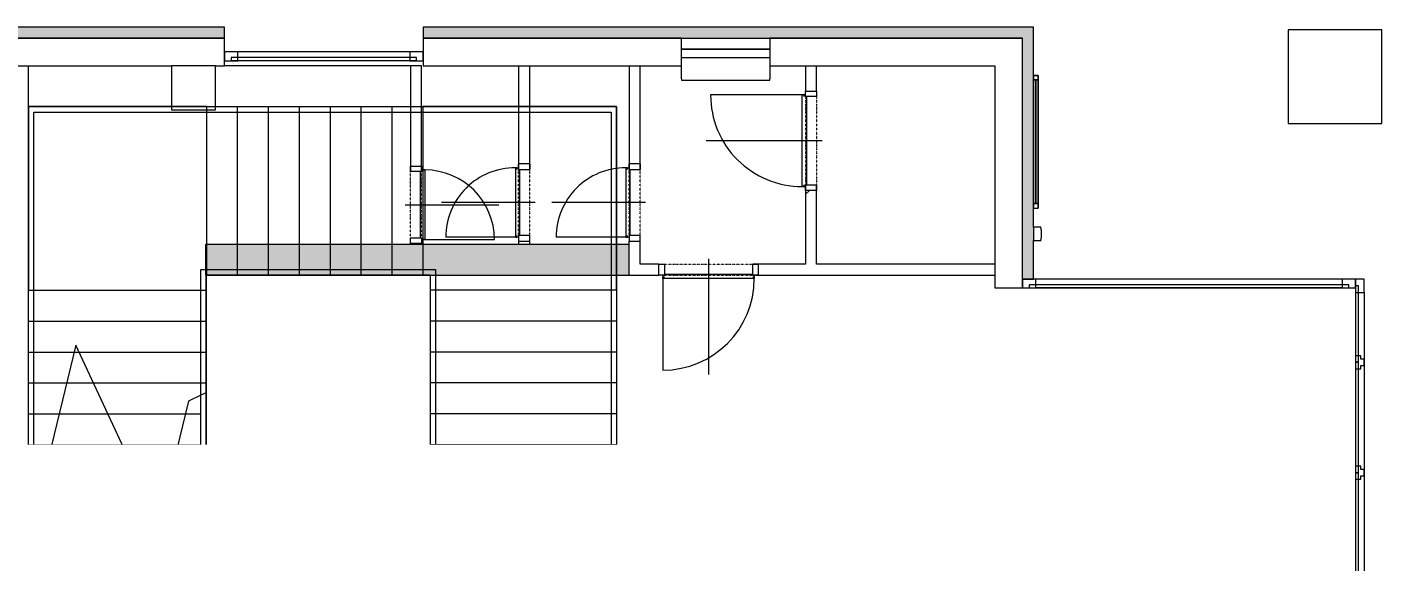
# Model space of a CAD drawing. Header units: millimetres. Extents: x 48671 to 278361, y -45352 to 20466.
# Drawn here: x 146059 to 158332, y 4064 to 8910 of the extents above; entities that cross this region are included whole.
import ezdxf

# ---------------------------------------------------------------- set-up
doc = ezdxf.new("R2010")
doc.units = ezdxf.units.MM
doc.linetypes.add('Čerchovaná se dvěma tečkami', pattern=[2.59, 1, -0.53, 0, -0.53, 0, -0.53])
for name, color, linetype, lineweight in [('A-DOOR', 31, 'Continuous', 13), ('A-DOOR-FRAM', 31, 'Continuous', 25), ('A-FLOR', 192, 'Continuous', 13), ('A-FLOR-HRAL', 11, 'Continuous', 13), ('A-GENM', 13, 'Continuous', 13), ('A-GLAZ', 151, 'Continuous', 13), ('A-GLAZ-CURT', 52, 'Continuous', 13), ('A-GLAZ-CWMG', 51, 'Continuous', 13), ('A-WALL', 113, 'Continuous', 13), ('A-WALL-PATT', 111, 'Continuous', 35), ('G-ANNO-TEXT', 231, 'Continuous', 9), ('S-COLS', 52, 'Continuous', 13), ('S-STRS', 31, 'Continuous', 13), ('S-STRS-MBND', 31, 'Continuous', 13)]:
    doc.layers.add(name, color=color, linetype=linetype, lineweight=lineweight)
doc.styles.add('Arial_3', font='arial.ttf', dxfattribs={"height": 5000})

# ---------------------------------------------------------------- blocks, each defined once
blk = doc.blocks.new('Betonový čtvercový sloup - 850 x 850-1550239-Mapka _ závislý 4')
at = {"layer": 'S-COLS', "lineweight": 9}
for p, q in [((425, 425), (-425, 425)), ((-425, 425), (-425, -425)), ((425, -425), (425, 425)), ((-425, -425), (425, -425))]:
    blk.add_line(p, q, dxfattribs=at)
blk = doc.blocks.new('ST_panel_sklo - ST_panel_sklo-2037201-Mapka _ závislý 4')
at = {"layer": 'A-GLAZ-CURT', "lineweight": 9}
for p, q in [((1448, 28), (-1448, 28)), ((-1448, 28), (-1448, 0)), ((-1448, 0), (1448, 0)), ((1448, 0), (1448, 28))]:
    blk.add_line(p, q, dxfattribs=at)
blk = doc.blocks.new('ST_panel_sklo - ST_panel_sklo-1403568-Mapka _ závislý 4')
at = {"layer": 'A-GLAZ-CURT', "lineweight": 9}
for p, q in [((500, 0), (-500, 0)), ((-500, 0), (-500, -28)), ((500, -28), (500, 0)), ((-500, -28), (500, -28))]:
    blk.add_line(p, q, dxfattribs=at)
blk = doc.blocks.new('ST_panel_sklo - ST_panel_sklo-2042996-Mapka _ závislý 4')
at = {"layer": 'A-GLAZ-CURT', "lineweight": 9}
for p, q in [((347, 0), (-347, 0)), ((-347, 0), (-347, -28)), ((347, -28), (347, 0)), ((-347, -28), (347, -28))]:
    blk.add_line(p, q, dxfattribs=at)
blk = doc.blocks.new('OKNO_1k - OKNO_1k_800x900-2034290-Mapka _ závislý 4')
at = {"layer": 'A-GLAZ', "lineweight": 9}
for p, q in [((-400, 126), (400, 126)), ((-400, 25), (-400, 126)), ((400, 126), (400, 25)), ((400, 25), (-400, 25)), ((-400, 25), (400, 25)), ((-400, -55), (-400, 25)), ((400, 25), (400, -55)), ((400, -55), (-400, -55))]:
    blk.add_line(p, q, dxfattribs=at)
blk = doc.blocks.new('parapet s nosem_vnitní - parapet s nosem_vnitní-1280353-Mapka _ závislý 4')
at = {"layer": 'A-GENM', "lineweight": 9}
for p, q in [((-400, -190), (-400, 0)), ((400, 0), (400, -190)), ((-400, -190), (-400, -200)), ((-400, -200), (400, -200)), ((-400, -200), (400, -200)), ((400, -200), (400, -190))]:
    blk.add_line(p, q, dxfattribs=at)
blk = doc.blocks.new('DPS_panel_plný - DPS_panel_plný-1380643-Mapka _ závislý 4')
at = {"layer": 'A-GLAZ-CURT', "lineweight": 9}
for p, q in [((840, 28), (-840, 28)), ((-840, 28), (-840, 0)), ((-840, 0), (840, 0)), ((840, 0), (840, 28))]:
    blk.add_line(p, q, dxfattribs=at)
blk = doc.blocks.new('Rectangular Mullion - Rectangular Mullion-Loc wall 49 Bottom 120mm 02-1380641-Mapka _ závislý 4')
at = {"layer": 'A-GLAZ-CWMG', "lineweight": 9}
for p, q in [((20783, 8685), (19223, 8685)), ((20783, 8605), (19223, 8605))]:
    blk.add_line(p, q, dxfattribs=at)
blk = doc.blocks.new('Rectangular Mullion - Rectangular Mullion-Loc wall 49 Bottom 120mm 02-1380644-Mapka _ závislý 4')
at = {"layer": 'A-GLAZ-CWMG', "lineweight": 9}
for p, q in [((-120, -79), (-120, 1)), ((-120, 1), (0, 1)), ((0, 1), (0, -79)), ((0, -79), (-120, -79))]:
    blk.add_line(p, q, dxfattribs=at)
blk = doc.blocks.new('Rectangular Mullion - Rectangular Mullion-Loc wall 49 Bottom 120mm 02-1380654-Mapka _ závislý 4')
at = {"layer": 'A-GLAZ-CWMG', "lineweight": 9}
for p, q in [((0, 1), (-120, 1)), ((-120, 1), (-120, -79)), ((0, -79), (0, 1)), ((-120, -79), (0, -79))]:
    blk.add_line(p, q, dxfattribs=at)
blk = doc.blocks.new('Rectangular Mullion - Rectangular Mullion-Loc wall 49 Bottom 120mm 02-1403882-Mapka _ závislý 4')
at = {"layer": 'A-GLAZ-CWMG', "lineweight": 9}
for p, q in [((29347, 5813), (29347, 4933)), ((29427, 5873), (29427, 4873))]:
    blk.add_line(p, q, dxfattribs=at)
blk = doc.blocks.new('Rectangular Mullion - Rectangular Mullion-Loc wall 49 Bottom 120mm 02-2042995-Mapka _ závislý 4')
at = {"layer": 'A-GLAZ-CWMG', "lineweight": 9}
for p, q in [((29347, 6507), (29347, 5933)), ((29427, 6507), (29427, 5873))]:
    blk.add_line(p, q, dxfattribs=at)
blk = doc.blocks.new('Rectangular Mullion - Rectangular Mullion-Loc wall 49 Bottom 120mm 02-1403919-Mapka _ závislý 4')
at = {"layer": 'A-GLAZ-CWMG', "lineweight": 9}
for p, q in [((-120, -1), (-120, 79)), ((-120, 79), (0, 79)), ((0, 79), (0, -1)), ((0, -1), (-120, -1))]:
    blk.add_line(p, q, dxfattribs=at)
blk = doc.blocks.new('Rectangular Mullion - Rectangular Mullion-Loc wall 49 Bottom 120mm-1403881-Mapka _ závislý 4')
at = {"layer": 'A-GLAZ-CWMG', "lineweight": 9}
for p, q in [((-60, -1), (-60, 49)), ((-60, 49), (-30, 49)), ((-30, 49), (-30, 79)), ((-30, 79), (30, 79)), ((30, 79), (30, 49)), ((30, 49), (60, 49)), ((60, 49), (60, -1)), ((60, -1), (-60, -1))]:
    blk.add_line(p, q, dxfattribs=at)
blk = doc.blocks.new('Rectangular Mullion - Rectangular Mullion-Loc wall 49 Bottom 120mm-V169-Mapka _ závislý 4')
at = {"layer": 'A-GLAZ-CWMG', "lineweight": 9}
for p, q in [((-60, -1), (-60, 49)), ((-60, 49), (-30, 49)), ((-30, 49), (-30, 79)), ((-30, 79), (30, 79)), ((30, 79), (30, 49)), ((30, 49), (60, 49)), ((60, 49), (60, -1)), ((60, -1), (-60, -1))]:
    blk.add_line(p, q, dxfattribs=at)
blk = doc.blocks.new('Rectangular Mullion - Rectangular Mullion-Loc wall 49 Bottom 120mm 02-2037200-Mapka _ závislý 4')
at = {"layer": 'A-GLAZ-CWMG', "lineweight": 9}
for p, q in [((29228, 6627), (26452, 6627)), ((29228, 6547), (26452, 6547))]:
    blk.add_line(p, q, dxfattribs=at)
blk = doc.blocks.new('Rectangular Mullion - Rectangular Mullion-Loc wall 49 Bottom 120mm 02-1403604-Mapka _ závislý 4')
at = {"layer": 'A-GLAZ-CWMG', "lineweight": 9}
for p, q in [((-120, -79), (-120, 1)), ((-120, 1), (0, 1)), ((0, 1), (0, -79)), ((0, -79), (-120, -79))]:
    blk.add_line(p, q, dxfattribs=at)
blk = doc.blocks.new('Rectangular Mullion - Rectangular Mullion-Loc wall 49 Bottom 120mm 02-1403605-Mapka _ závislý 4')
at = {"layer": 'A-GLAZ-CWMG', "lineweight": 9}
for p, q in [((0, 1), (-120, 1)), ((-120, 1), (-120, -79)), ((0, -79), (0, 1)), ((-120, -79), (0, -79))]:
    blk.add_line(p, q, dxfattribs=at)
blk = doc.blocks.new('Informační tabule - Informační tabule-1630104-Mapka _ závislý 4')
at = {"layer": 'A-GENM', "lineweight": 9}
for p, q in [((26432, 8471), (26432, 7271)), ((26432, 7271), (26432, 8471)), ((26472, 8471), (26432, 8471)), ((26432, 8471), (26472, 8471)), ((26472, 8471), (26472, 7271)), ((26472, 7271), (26472, 8471)), ((26432, 8431), (26432, 7311)), ((26432, 7311), (26432, 8431)), ((26452, 8431), (26432, 8431)), ((26432, 8431), (26452, 8431)), ((26432, 8431), (26432, 7311)), ((26432, 7311), (26432, 8431)), ((26472, 8431), (26432, 8431)), ((26432, 8431), (26472, 8431)), ((26452, 8431), (26452, 7311)), ((26452, 7311), (26452, 8431)), ((26472, 8431), (26452, 8431)), ((26452, 8431), (26472, 8431)), ((26452, 8431), (26452, 7311)), ((26452, 7311), (26452, 8431)), ((26472, 8431), (26472, 7311)), ((26472, 7311), (26472, 8431)), ((26472, 8431), (26472, 7311)), ((26472, 7311), (26472, 8431)), ((26452, 7311), (26432, 7311)), ((26452, 7311), (26432, 7311)), ((26432, 7311), (26472, 7311)), ((26432, 7311), (26472, 7311)), ((26432, 7271), (26472, 7271)), ((26432, 7271), (26472, 7271)), ((26472, 7311), (26452, 7311)), ((26472, 7311), (26452, 7311))]:
    blk.add_line(p, q, dxfattribs=at)
blk = doc.blocks.new('Nástěnný zvonek - Typ 1-1638298-Mapka _ závislý 4')
at = {"layer": 'A-GENM', "lineweight": 9}
for p, q in [((65, 141), (65, 75)), ((185, 75), (185, 142)), ((65, 75), (185, 75))]:
    blk.add_line(p, q, dxfattribs=at)
for start, end in [(78.4414, 102.2316), (81.0091, 99.6582), (81.0091, 99.6582), (81.0091, 99.6582), (81.0091, 99.6582), (81.0091, 99.6582), (81.0091, 99.6582), (81.0091, 99.6582), (81.0091, 99.6582), (81.0091, 99.6582), (81.0091, 99.6582), (81.0091, 99.6582), (81.0091, 99.6582), (81.0091, 99.6582), (81.0091, 99.6582), (81.0091, 99.6582), (81.0091, 99.6582)]:
    blk.add_arc((127, -144), 291, start, end, dxfattribs=at)
blk = doc.blocks.new('DVERE_1k_oblozka - DD03_01_600x1970_koupelna-1549500-Mapka _ závislý 4')
at = {"layer": 'A-DOOR', "lineweight": 9}
for p, q in [((0, -103), (0, 747)), ((-315, 47), (-315, 707)), ((-300, 47), (-350, 47)), ((-350, 47), (-350, -53)), ((315, 77), (-315, 77)), ((-315, 77), (-315, 62)), ((-315, 62), (-300, 62)), ((-300, -53), (-300, 47)), ((-300, 37), (300, 37)), ((205, 77), (-205, 77)), ((300, 62), (315, 62)), ((350, 47), (300, 47)), ((300, 47), (300, -53)), ((315, 62), (315, 77)), ((315, 77), (315, 47)), ((350, -53), (350, 47)), ((-350, -53), (-300, -53)), ((300, -53), (350, -53))]:
    blk.add_line(p, q, dxfattribs=at)
at = {"layer": 'A-DOOR', "linetype": 'Čerchovaná se dvěma tečkami', "lineweight": 9}
for p, q in [((-300, 47), (300, 47)), ((-300, -53), (300, -53))]:
    blk.add_line(p, q, dxfattribs=at)
at = {"layer": 'A-DOOR', "lineweight": 9}
blk.add_arc((-315, 77), 630, 360, 90, dxfattribs=at)
at = {"layer": 'A-DOOR-FRAM', "lineweight": 9}
for p, q in [((-300, 47), (-350, 47)), ((-300, -53), (-300, 47)), ((300, 47), (300, -53)), ((300, 47), (350, 47)), ((-350, -53), (-300, -53)), ((350, -53), (300, -53))]:
    blk.add_line(p, q, dxfattribs=at)
blk = doc.blocks.new('DVERE_1k_oblozka - DD03_01_600x1970_koupelna-1549499-Mapka _ závislý 4')
at = {"layer": 'A-DOOR', "lineweight": 9}
for p, q in [((-350, 53), (-300, 53)), ((-350, -47), (-350, 53)), ((-300, 53), (-300, -47)), ((0, 103), (0, -747)), ((300, 53), (350, 53)), ((300, -47), (300, 53)), ((350, 53), (350, -47)), ((-300, -47), (-350, -47)), ((-315, -47), (-315, -707)), ((-315, -62), (-300, -62)), ((-315, -77), (-315, -62)), ((315, -77), (-315, -77)), ((-300, -37), (300, -37)), ((205, -77), (-205, -77)), ((350, -47), (300, -47)), ((300, -62), (315, -62)), ((315, -77), (315, -47)), ((315, -62), (315, -77))]:
    blk.add_line(p, q, dxfattribs=at)
at = {"layer": 'A-DOOR', "linetype": 'Čerchovaná se dvěma tečkami', "lineweight": 9}
for p, q in [((-300, 53), (300, 53)), ((-300, -47), (300, -47))]:
    blk.add_line(p, q, dxfattribs=at)
at = {"layer": 'A-DOOR', "lineweight": 9}
blk.add_arc((-315, -77), 630, 270, 0, dxfattribs=at)
at = {"layer": 'A-DOOR-FRAM', "lineweight": 9}
for p, q in [((-350, 53), (-300, 53)), ((-300, 53), (-300, -47)), ((300, -47), (300, 53)), ((350, 53), (300, 53)), ((-300, -47), (-350, -47)), ((300, -47), (350, -47))]:
    blk.add_line(p, q, dxfattribs=at)
blk = doc.blocks.new('DVERE_1k_oblozka - DD03_01_800x1970_koupelna-1549492-Mapka _ závislý 4')
at = {"layer": 'A-DOOR', "lineweight": 9}
for p, q in [((-450, 53), (-400, 53)), ((-450, -47), (-450, 53)), ((-400, 53), (-400, -47)), ((0, 103), (0, -947)), ((400, 53), (450, 53)), ((400, -47), (400, 53)), ((450, 53), (450, -47)), ((-400, -47), (-450, -47)), ((-415, -47), (-415, -907)), ((-415, -62), (-400, -62)), ((-415, -77), (-415, -62)), ((415, -77), (-415, -77)), ((-400, -37), (400, -37)), ((305, -77), (-305, -77)), ((450, -47), (400, -47)), ((400, -62), (415, -62)), ((415, -77), (415, -47)), ((415, -62), (415, -77))]:
    blk.add_line(p, q, dxfattribs=at)
at = {"layer": 'A-DOOR', "linetype": 'Čerchovaná se dvěma tečkami', "lineweight": 9}
for p, q in [((-400, 53), (400, 53)), ((-400, -47), (400, -47))]:
    blk.add_line(p, q, dxfattribs=at)
at = {"layer": 'A-DOOR', "lineweight": 9}
blk.add_arc((-415, -77), 830, 270, 0, dxfattribs=at)
at = {"layer": 'A-DOOR-FRAM', "lineweight": 9}
for p, q in [((-450, 53), (-400, 53)), ((-400, 53), (-400, -47)), ((400, -47), (400, 53)), ((450, 53), (400, 53)), ((-400, -47), (-450, -47)), ((400, -47), (450, -47))]:
    blk.add_line(p, q, dxfattribs=at)
blk = doc.blocks.new('Typ horního madla - Horní madlo_Vnitřní_-2021614-Mapka _ závislý 4')
at = {"layer": 'A-FLOR-HRAL', "lineweight": 9}
for p, q in [((18888, 6715), (19013, 6715)), ((18888, 6590), (18888, 6715)), ((18938, 6665), (19013, 6665)), ((18938, 6590), (18938, 6665)), ((19013, 6715), (20898, 6715)), ((19013, 6665), (20898, 6665)), ((20898, 6715), (21015, 6715)), ((20898, 6665), (20965, 6665)), ((20965, 6665), (20965, 6526)), ((21015, 6715), (21015, 6526)), ((18888, 6526), (18888, 6590)), ((18888, 5574), (18888, 6526)), ((18938, 6526), (18938, 6590)), ((18938, 5597), (18938, 6526)), ((20965, 6526), (20965, 4846)), ((21015, 6526), (21015, 4846)), ((18938, 5597), (18888, 5574)), ((18888, 4846), (18888, 5574)), ((18938, 4846), (18938, 5597)), ((18888, 4846), (18938, 4846)), ((21015, 4846), (20965, 4846))]:
    blk.add_line(p, q, dxfattribs=at)
blk = doc.blocks.new('Typ horního madla - Horní madlo_Vnitřní_-2021630-Mapka _ závislý 4')
at = {"layer": 'A-FLOR-HRAL', "lineweight": 9}
for p, q in [((17327, 8190), (18658, 8190)), ((17327, 6526), (17327, 8190)), ((17377, 8140), (18658, 8140)), ((17377, 6526), (17377, 8140)), ((18658, 8190), (20898, 8190)), ((18658, 8140), (20898, 8140)), ((20898, 8190), (22655, 8190)), ((20898, 8140), (22605, 8140)), ((22605, 8140), (22605, 6806)), ((22655, 8190), (22655, 6806)), ((22605, 6806), (22605, 4846)), ((22655, 6806), (22655, 4846)), ((17327, 4846), (17327, 6526)), ((17377, 4869), (17377, 6526)), ((17377, 4869), (17327, 4846)), ((17327, 4846), (17377, 4846)), ((17327, 4846), (17327, 4846)), ((17377, 4846), (17377, 4869)), ((22655, 4846), (22605, 4846))]:
    blk.add_line(p, q, dxfattribs=at)
blk = doc.blocks.new('Betonový čtvercový sloup - 400 x 400-V188-Mapka _ závislý 4')
at = {"layer": 'S-COLS', "lineweight": 9}
h = blk.add_hatch(dxfattribs=at)
h.set_pattern_fill('FP_227', color=256, style=0, pattern_type=2)
h.set_pattern_definition([(45, (-18821, -8360), (-7184, 7184), []), (45, (-15948, -8360), (-7184, 7184), []), (45, (-10200, -8360), (-4310.5, 10058), [4064, -2032, 67, -1965])])
h.paths.add_polyline_path([(-200, -200), (200, -200), (200, 200), (-200, 200)])
for p, q in [((200, 200), (-200, 200)), ((-200, 200), (-200, -200)), ((200, -200), (200, 200)), ((-200, -200), (200, -200))]:
    blk.add_line(p, q, dxfattribs=at)

msp = doc.modelspace()

# ---------------------------------------------------------------- hatches: boundary and pattern name
at = {"layer": 'A-WALL-PATT', "lineweight": 9}
h = msp.add_hatch(color=256, dxfattribs=at)
h.paths.add_polyline_path([(155176.6, 8810.3), (155176.6, 8910.3), (149647.3, 8910.3), (149647.3, 8810.3), (155076.6, 8810.3)])
h.paths.add_polyline_path([(139156.6, 8810.3), (147847.3, 8810.3), (147847.3, 8910.3), (139156.6, 8910.3)])
h = msp.add_hatch(dxfattribs=at)
h.set_pattern_fill('FP_163', color=256, angle=-315, style=0, pattern_type=2)
h.set_pattern_definition([(225, (145864, 8810), (5747.4, -5747.4), []), (180, (136705.7, 6118), (-5747.4, -5747.4), [1016, -10478.7]), (225, (135690, 6118), (5747.4, -5747.4), [1016, -7112]), (270, (134971, 5400), (5747.4, -5747.4), [1016, -10478.7]), (315, (134971, 4384), (5747.4, 5747.4), [1016, -7112]), (180, (136705.7, 3665.3), (-5747.4, -5747.4), [1016, -10478.7]), (225, (137424, 4384), (5747.4, -5747.4), [1016, -7112]), (270, (137424, 5400), (5747.4, -5747.4), [1016, -10478.7]), (315, (136706, 6118), (5747.4, 5747.4), [1016, -7112]), (225, (134042.4, 2736.5), (5747.4, -5747.4), [2032, -6096])])
h.paths.add_polyline_path([(154826.6, 8560.3), (155076.6, 8560.3), (155076.6, 8810.3), (152788, 8810.3), (152788, 8560.3), (153210.2, 8560.3)])
h.paths.add_polyline_path([(139506.6, 8560.3), (142187.1, 8560.3), (142187.1, 8810.3), (139256.6, 8810.3), (139256.6, 8560.3)])
h.paths.add_polyline_path([(143407.1, 8560.3), (143407.1, 8810.3), (142987.1, 8810.3), (142987.1, 8560.3), (143321.7, 8560.3)])
h.paths.add_polyline_path([(150511.7, 8560.3), (151988, 8560.3), (151988, 8810.3), (149647.3, 8810.3), (149647.3, 8560.3)])
h.paths.add_polyline_path([(144207.1, 8560.3), (144657.1, 8577.6), (144657.1, 8810.3), (144207.1, 8810.3), (144207.1, 8604.7)])
h.paths.add_polyline_path([(145457.1, 8560.3), (147847.3, 8560.3), (147847.3, 8810.3), (145457.1, 8810.3), (145457.1, 8630.3)])
for points in [[(155176.6, 6626.8), (155176.6, 8810.3), (155076.6, 8810.3), (155076.6, 6626.8)], [(150611.7, 6661.4), (151511.7, 6661.4), (151511.7, 6941.4), (147675.9, 6941.4), (147675.9, 6661.4), (150511.7, 6661.4)]]:
    msp.add_hatch(color=256, dxfattribs=at).paths.add_polyline_path(points)
h = msp.add_hatch(dxfattribs=at)
h.set_pattern_fill('FP_145', color=256, style=0, pattern_type=2)
h.set_pattern_definition([(45, (128744.6, 0), (-4242.6, 4242.6), [])])
h.paths.add_polyline_path([(153110.2, 6761.4), (153210.2, 6761.4), (153210.2, 7430.3), (153110.2, 7430.3)])
h.paths.add_polyline_path([(153210.2, 8330.3), (153210.2, 8560.3), (153110.2, 8560.3), (153110.2, 8330.3)])
h = msp.add_hatch(dxfattribs=at)
h.set_pattern_fill('FP_194', color=256, angle=45, style=0, pattern_type=2)
h.set_pattern_definition([(135, (155076.6, 10428), (-5747, -5747), []), (90, (152384.4, 19585.7), (-5747.4, 5747.4), [1016, -10478.7]), (135, (152384.4, 20602), (-5747.4, -5747.4), [1016, -7112]), (180, (151666, 21320), (-5747.4, -5747.4), [1016, -10478.7]), (225, (150650, 21320), (5747.4, -5747.4), [1016, -7112]), (90, (149931.6, 19585.7), (-5747.4, 5747.4), [1016, -10478.7]), (135, (150650, 18867), (-5747.4, -5747.4), [1016, -7112]), (180, (151666, 18867), (-5747.4, -5747.4), [1016, -10478.7]), (225, (152384.4, 19586), (5747.4, -5747.4), [1016, -7112]), (135, (149003, 22249), (-5747.4, -5747.4), [2032, -6096])])
h.paths.add_polyline_path([(154826.6, 6547.8), (155076.6, 6547.8), (155076.6, 8560.3), (154826.6, 8560.3), (154826.6, 6661.4)])

# ---------------------------------------------------------------- linework, layer by layer
at = {"layer": 'A-FLOR', "lineweight": 9}
msp.add_line((149532.8, 8560.3), (147847.3, 8560.3), dxfattribs=at)
at = {"layer": 'A-WALL', "lineweight": 9}
for p, q in [((147847.3, 8910.3), (139156.6, 8910.3)), ((147847.3, 8560.3), (147847.3, 8910.3)), ((155176.6, 8910.3), (149647.3, 8910.3)), ((149647.3, 8910.3), (149647.3, 8560.3)), ((155176.6, 7096.8), (155176.6, 8910.3)), ((145457.1, 8810.3), (147847.3, 8810.3)), ((147847.3, 8810.3), (145457.1, 8810.3)), ((149647.3, 8810.3), (151988, 8810.3)), ((151988, 8810.3), (149647.3, 8810.3)), ((152788, 8810.3), (155076.6, 8810.3)), ((155076.6, 8810.3), (152788, 8810.3)), ((155076.6, 6547.8), (155076.6, 8810.3)), ((145457.1, 8560.3), (147365.9, 8560.3)), ((146070.9, 4725.3), (146070.9, 8560.3)), ((147765.9, 8560.3), (147847.3, 8560.3)), ((149632.8, 8560.3), (149532.8, 8560.3)), ((149532.8, 8560.3), (149532.8, 7650.8)), ((149632.8, 7650.8), (149632.8, 8560.3)), ((149647.3, 8560.3), (151988, 8560.3)), ((150511.7, 8560.3), (150511.7, 7671.4)), ((150611.7, 7671.4), (150611.7, 8560.3)), ((151511.7, 8560.3), (151511.7, 7671.4)), ((151611.7, 7671.4), (151611.7, 8560.3)), ((152788, 8560.3), (154826.6, 8560.3)), ((153110.2, 8560.3), (153110.2, 8330.3)), ((153210.2, 8330.3), (153210.2, 8560.3)), ((154826.6, 8560.3), (154826.6, 6547.8)), ((153110.2, 7430.3), (153110.2, 6761.4)), ((153210.2, 6761.4), (153210.2, 7430.3)), ((151511.7, 6941.4), (147675.9, 6941.4)), ((147675.9, 6941.4), (147675.9, 6661.4)), ((149532.8, 6950.8), (149532.8, 6941.4)), ((149632.8, 6941.4), (149632.8, 6950.8)), ((150511.7, 6971.4), (150511.7, 6941.4)), ((150611.7, 6941.4), (150611.7, 6971.4)), ((151511.7, 6661.4), (151511.7, 6971.4)), ((151611.7, 6761.4), (151611.7, 6971.4)), ((155176.6, 6626.8), (155176.6, 6976.8)), ((151781.7, 6761.4), (151611.7, 6761.4)), ((153110.2, 6761.4), (152681.7, 6761.4)), ((154826.6, 6761.4), (153210.2, 6761.4)), ((147675.9, 6661.4), (151511.7, 6661.4)), ((151511.7, 6661.4), (151781.7, 6661.4)), ((152681.7, 6661.4), (154826.6, 6661.4)), ((154826.6, 6547.8), (155076.6, 6547.8)), ((155076.6, 6626.8), (155176.6, 6626.8)), ((145945.9, 4725.3), (146070.9, 4725.3))]:
    msp.add_line(p, q, dxfattribs=at)
at = {"layer": 'S-STRS', "lineweight": 9}
for p, q in [((146486, 5965.7), (146530, 5965.7)), ((146486, 5965.7), (146530, 5965.7)), ((146418, 5685.7), (146660.5, 5685.7)), ((146418, 5685.7), (146660.5, 5685.7)), ((147683, 5405.7), (147683, 5597.5)), ((146349.9, 5405.7), (146791.1, 5405.7)), ((146349.9, 5405.7), (146791.1, 5405.7)), ((147493.5, 5405.7), (147632.6, 5405.7)), ((147493.5, 5405.7), (147632.6, 5405.7)), ((147683, 5125.7), (147683, 5405.7)), ((146281.9, 5125.7), (146921.7, 5125.7)), ((146281.9, 5125.7), (146921.7, 5125.7)), ((147425.4, 5125.7), (147632.6, 5125.7)), ((147425.4, 5125.7), (147632.6, 5125.7)), ((147683, 4845.7), (147683, 5125.7)), ((146070.9, 4845.7), (147052.2, 4845.7)), ((146070.9, 4845.7), (147052.2, 4845.7)), ((147357.4, 4845.7), (147632.6, 4845.7)), ((147357.4, 4845.7), (147632.6, 4845.7))]:
    msp.add_line(p, q, dxfattribs=at)
at = {"layer": 'S-STRS-MBND', "lineweight": 9}
for p, q in [((146070.9, 8190.4), (146070.9, 6525.7)), ((147683, 8190.4), (146070.9, 8190.4)), ((147683, 8190.4), (147683, 6664.5)), ((147683, 8190.4), (149643, 8190.4)), ((147683, 8190.4), (147683, 6664.5)), ((147963, 8190.4), (147963, 6664.5)), ((147963, 8190.4), (147963, 6664.5)), ((148243, 8190.4), (148243, 6664.5)), ((148243, 8190.4), (148243, 6664.5)), ((148523, 8190.4), (148523, 6664.5)), ((148523, 8190.4), (148523, 6664.5)), ((148803, 8190.4), (148803, 6664.5)), ((148803, 8190.4), (148803, 6664.5)), ((149083, 8190.4), (149083, 6664.5)), ((149083, 8190.4), (149083, 6664.5)), ((149363, 8190.4), (149363, 6664.5)), ((149363, 8190.4), (149363, 6664.5)), ((151399.5, 8190.4), (149643, 8190.4)), ((149643, 8190.4), (149643, 6664.5)), ((149643, 8190.4), (149643, 6664.5)), ((151399.5, 6525.7), (151399.5, 8190.4)), ((147683, 6525.7), (147683, 6664.5)), ((147683, 6664.5), (149643, 6664.5)), ((149643, 6664.5), (149708.8, 6664.5)), ((149708.8, 6664.5), (149708.8, 6525.7)), ((146070.9, 6525.7), (147683, 6525.7)), ((146070.9, 4886.8), (146070.9, 6525.7)), ((146070.9, 6525.7), (147683, 6525.7)), ((147683, 5597.5), (147683, 6525.7)), ((151399.5, 6525.7), (149708.8, 6525.7)), ((149708.8, 6525.7), (149708.8, 4845.7)), ((151399.5, 6525.7), (149708.8, 6525.7)), ((151399.5, 6525.7), (151399.5, 4845.7)), ((146070.9, 6245.7), (147683, 6245.7)), ((146070.9, 6245.7), (147683, 6245.7)), ((151399.5, 6245.7), (149708.8, 6245.7)), ((151399.5, 6245.7), (149708.8, 6245.7)), ((146501.1, 6027.7), (146232.1, 4920.9)), ((147252.8, 4415.5), (146501.1, 6027.7)), ((146070.9, 5965.7), (146486, 5965.7)), ((146070.9, 5965.7), (146486, 5965.7)), ((146530, 5965.7), (147683, 5965.7)), ((146530, 5965.7), (147683, 5965.7)), ((151399.5, 5965.7), (149708.8, 5965.7)), ((151399.5, 5965.7), (149708.8, 5965.7)), ((146070.9, 5685.7), (146418, 5685.7)), ((146070.9, 5685.7), (146418, 5685.7)), ((146660.5, 5685.7), (147683, 5685.7)), ((146660.5, 5685.7), (147683, 5685.7)), ((151399.5, 5685.7), (149708.8, 5685.7)), ((151399.5, 5685.7), (149708.8, 5685.7)), ((147632.6, 5574), (147521.8, 5522.3)), ((146070.9, 5405.7), (146349.9, 5405.7)), ((146070.9, 5405.7), (146349.9, 5405.7)), ((146791.1, 5405.7), (147493.5, 5405.7)), ((146791.1, 5405.7), (147493.5, 5405.7)), ((147521.8, 5522.3), (147252.8, 4415.5)), ((151399.5, 5405.7), (149708.8, 5405.7)), ((151399.5, 5405.7), (149708.8, 5405.7)), ((146070.9, 5125.7), (146281.9, 5125.7)), ((146070.9, 5125.7), (146281.9, 5125.7)), ((146921.7, 5125.7), (147425.4, 5125.7)), ((146921.7, 5125.7), (147425.4, 5125.7)), ((151399.5, 5125.7), (149708.8, 5125.7)), ((151399.5, 5125.7), (149708.8, 5125.7)), ((146232.1, 4920.9), (146070.9, 4845.7)), ((147052.2, 4845.7), (147357.4, 4845.7)), ((147052.2, 4845.7), (147357.4, 4845.7)), ((151399.5, 4845.7), (149708.8, 4845.7))]:
    msp.add_line(p, q, dxfattribs=at)

# ---------------------------------------------------------------- block references
at = {"layer": 'A-DOOR', "lineweight": 9}
for name, p, rotation in [('DVERE_1k_oblozka - DD03_01_800x1970_koupelna-1549492-Mapka _ závislý 4', (153157.3, 7880.3), 269.9999999999999), ('DVERE_1k_oblozka - DD03_01_600x1970_koupelna-1549499-Mapka _ závislý 4', (149585.7, 7300.8), 89.9999999999999), ('DVERE_1k_oblozka - DD03_01_600x1970_koupelna-1549500-Mapka _ závislý 4', (150558.8, 7321.4), 89.9999999999999), ('DVERE_1k_oblozka - DD03_01_600x1970_koupelna-1549500-Mapka _ závislý 4', (151558.8, 7321.4), 89.9999999999999)]:
    msp.add_blockref(name, p, dxfattribs=dict(at, rotation=rotation))
msp.add_blockref('DVERE_1k_oblozka - DD03_01_800x1970_koupelna-1549492-Mapka _ závislý 4', (152231.7, 6708.6), dxfattribs=at)
at = {"layer": 'A-FLOR-HRAL', "lineweight": 9}
for name in ['Typ horního madla - Horní madlo_Vnitřní_-2021630-Mapka _ závislý 4', 'Typ horního madla - Horní madlo_Vnitřní_-2021614-Mapka _ závislý 4']:
    msp.add_blockref(name, (128744.6, 0), dxfattribs=at)
at = {"layer": 'A-GENM', "lineweight": 9}
for name, p in [('parapet s nosem_vnitní - parapet s nosem_vnitní-1280353-Mapka _ závislý 4', (152388, 8630.3)), ('Informační tabule - Informační tabule-1630104-Mapka _ závislý 4', (128744.6, 0))]:
    msp.add_blockref(name, p, dxfattribs=at)
at = {"layer": 'A-GENM', "lineweight": 9, "rotation": 270.0000000000001}
msp.add_blockref('Nástěnný zvonek - Typ 1-1638298-Mapka _ závislý 4', (155101.6, 7161.8), dxfattribs=at)
at = {"layer": 'A-GLAZ', "lineweight": 9}
msp.add_blockref('OKNO_1k - OKNO_1k_800x900-2034290-Mapka _ závislý 4', (152388, 8685.3), dxfattribs=at)
at = {"layer": 'A-GLAZ-CURT', "lineweight": 9}
for name, p in [('DPS_panel_plný - DPS_panel_plný-1380643-Mapka _ závislý 4', (148747.3, 8606.3)), ('ST_panel_sklo - ST_panel_sklo-2037201-Mapka _ závislý 4', (156584.8, 6547.8))]:
    msp.add_blockref(name, p, dxfattribs=at)
for name, p, rotation in [('ST_panel_sklo - ST_panel_sklo-2042996-Mapka _ závislý 4', (158093, 6219.8), 90.00000000000014), ('ST_panel_sklo - ST_panel_sklo-1403568-Mapka _ závislý 4', (158093, 5372.8), 90.0000000000001), ('ST_panel_sklo - ST_panel_sklo-1403568-Mapka _ závislý 4', (158093, 4372.8), 90.0000000000001)]:
    msp.add_blockref(name, p, dxfattribs=dict(at, rotation=rotation))
at = {"layer": 'A-GLAZ-CWMG', "lineweight": 9, "rotation": 180}
for name, p in [('Rectangular Mullion - Rectangular Mullion-Loc wall 49 Bottom 120mm 02-1380654-Mapka _ závislý 4', (147847.3, 8606.3)), ('Rectangular Mullion - Rectangular Mullion-Loc wall 49 Bottom 120mm 02-1403605-Mapka _ závislý 4', (155076.6, 6547.8))]:
    msp.add_blockref(name, p, dxfattribs=at)
at = {"layer": 'A-GLAZ-CWMG', "lineweight": 9}
for name, p in [('Rectangular Mullion - Rectangular Mullion-Loc wall 49 Bottom 120mm 02-1380641-Mapka _ závislý 4', (128744.6, 0)), ('Rectangular Mullion - Rectangular Mullion-Loc wall 49 Bottom 120mm 02-2037200-Mapka _ závislý 4', (128744.6, 0)), ('Rectangular Mullion - Rectangular Mullion-Loc wall 49 Bottom 120mm 02-2042995-Mapka _ závislý 4', (128744.6, 0)), ('Rectangular Mullion - Rectangular Mullion-Loc wall 49 Bottom 120mm 02-1403882-Mapka _ závislý 4', (128744.6, 0)), ('Rectangular Mullion - Rectangular Mullion-Loc wall 49 Bottom 120mm 02-1403882-Mapka _ závislý 4', (128744.6, -1000))]:
    msp.add_blockref(name, p, dxfattribs=at)
at = {"layer": 'A-GLAZ-CWMG', "lineweight": 9, "extrusion": (0, 0, -1)}
for name, p, rotation in [('Rectangular Mullion - Rectangular Mullion-Loc wall 49 Bottom 120mm 02-1380644-Mapka _ závislý 4', (-149647.3, 8606.3), 180), ('Rectangular Mullion - Rectangular Mullion-Loc wall 49 Bottom 120mm 02-1403604-Mapka _ závislý 4', (-158093, 6547.8), 180), ('Rectangular Mullion - Rectangular Mullion-Loc wall 49 Bottom 120mm 02-1403919-Mapka _ závislý 4', (-158093, 6626.8), 89.99999999999987), ('Rectangular Mullion - Rectangular Mullion-Loc wall 49 Bottom 120mm-V169-Mapka _ závislý 4', (-158093, 5872.8), 89.99999999999991), ('Rectangular Mullion - Rectangular Mullion-Loc wall 49 Bottom 120mm-1403881-Mapka _ závislý 4', (-158093, 4872.8), 89.99999999999991)]:
    msp.add_blockref(name, p, dxfattribs=dict(at, rotation=rotation))
at = {"layer": 'S-COLS', "lineweight": 9}
for name, p in [('Betonový čtvercový sloup - 850 x 850-1550239-Mapka _ závislý 4', (157906.6, 8460.3)), ('Betonový čtvercový sloup - 400 x 400-V188-Mapka _ závislý 4', (147565.9, 8360.3))]:
    msp.add_blockref(name, p, dxfattribs=at)

# ---------------------------------------------------------------- next in the draw order: texts
at = {"layer": 'G-ANNO-TEXT', "color": 7, "insert": (144074.6, 3875.6), "char_height": 5000, "width": 11704.638, "attachment_point": 1, "style": 'Arial_3', "bg_fill": 3, "box_fill_scale": 1.25, "bg_fill_color": 256, "bg_fill_true_color": 13158600, "bg_fill_transparency": 0}
msp.add_mtext('"A"', dxfattribs=at)

doc.saveas('drawing.dxf')
